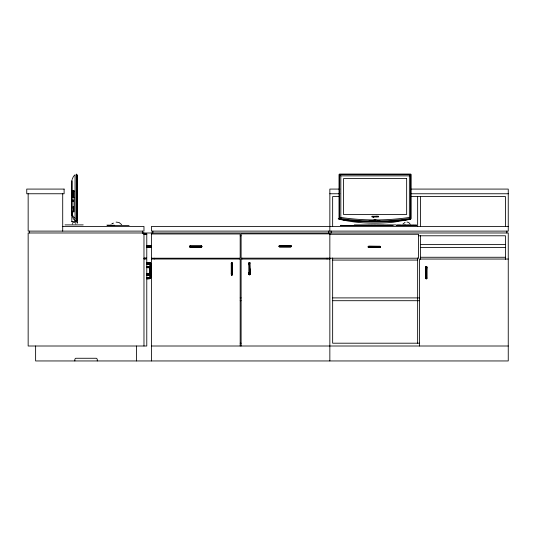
<?xml version="1.0" encoding="UTF-8"?>
<svg xmlns="http://www.w3.org/2000/svg" width="535" height="535" viewBox="0 0 535 535"><rect width="100%" height="100%" fill="white"/><g stroke="black" fill="none" stroke-linecap="round" stroke-linejoin="round"><path stroke-width="0.8" d="M76.418 219.297L77.368 222.794A142.437 1.003 56.1 0 1 77.368 223.021M146.777 278.387L146.777 278.849L149.639 278.748A2.481 2.481 0 0 0 151.271 277.003L151.331 268.67M146.857 246.361L146.857 245.939L150.957 245.939M146.777 267.687L149.258 267.747A1.271 1.271 0 0 1 150.094 268.644L150.094 276.702A1.271 1.271 0 0 1 149.258 277.591L146.777 277.658L146.777 278.113L148.971 278.113A1.732 1.732 0 0 0 150.542 276.816L150.602 276.374M150.281 276.354L150.281 268.67L150.268 276.742A1.444 1.444 0 0 1 149.312 277.759L146.777 277.832M150.549 268.67L150.495 276.802M151.191 268.67L151.124 276.963A2.334 2.334 0 0 1 149.593 278.601L146.777 278.708L149.024 278.675M232.036 273.933L232.444 274.716L231.668 275.124L231.247 273.632M231.394 274.95L231.394 272.689M231.668 275.124L231.989 262.759L232.458 263.508L232.036 263.962L231.989 275.137M232.277 274.99L232.277 273.786M232.277 272.689L232.277 262.912M232.444 274.716L232.444 273.652M248.889 272.395L248.889 262.952L249.638 262.484L249.919 274.709L249.042 274.676L248.889 273.352M249.042 274.676L249.042 272.409M249.317 274.843L249.317 262.498M249.638 274.856L249.638 273.579M249.638 272.422L249.638 262.484M249.919 274.709L249.919 273.505M249.919 272.415L249.919 268.67M250.092 274.435L250.092 273.372M250.092 272.395L249.919 262.632M425.72 268.945L425.72 278.434L426.181 278.862L426.923 278.387L426.923 268.951M425.72 267.968L426.181 266.483L426.923 266.952L426.923 267.988M425.893 268.931L425.893 278.708M425.893 267.834L425.893 266.631M426.181 266.483L426.181 278.862M426.502 266.497L426.502 278.849M426.769 267.854L426.769 266.671M369.076 220.942L375.095 220.848L369.076 220.942A239.045 239.045 0 0 1 345.082 219.129L339.598 218.327L339.671 174.651L410.519 174.651L410.405 218.541L409.362 217.437L409.362 175.868L410.439 174.805M192.032 247.157L189.972 247.143L189.564 246.361L190.019 245.939L201.454 245.939L201.909 246.361L201.501 247.143L199.441 247.157M231.247 274.669L231.428 274.074M248.889 274.388L249.076 273.793M278.996 246.414L279.464 245.665L290.9 245.665L291.368 246.414L290.625 246.882L279.417 246.869L278.996 246.414L291.368 246.414M368.862 247.464L368.12 246.989L368.588 246.247L380.311 246.394L380.345 247.277L379.469 247.31M425.72 266.905L426.127 267.687M426.923 266.952L426.736 267.547M73.529 206.751L73.161 206.751L73.529 206.63M150.141 272.348L150.094 272.977A1.271 1.271 0 0 1 149.258 273.873L146.777 274.107L149.312 274.04A1.411 1.411 0 0 0 150.235 273.01L150.315 272.355M150.268 273.024L150.315 272.636M150.542 273.091L150.602 272.375M151.124 272.964L151.191 272.415M151.124 273.245L151.191 264.925M151.345 272.422L151.271 273.278A2.481 2.481 0 0 1 151.044 273.86A2.468 2.468 0 0 0 151.258 273.278M410.465 219.297L393.272 222.246A218.842 218.688 -40.8 0 1 381.161 223.041A142.437 118.215 0.7 0 1 362.964 222.794C345.269 221.677 328.383 216.421 344.981 219.999A239.894 239.894 0 0 0 405.209 219.999L410.452 219.123A0.829 0.829 0 0 0 411.168 218.293L411.168 174.778A0.722 0.722 0 0 0 410.445 174.049L339.745 174.049A0.722 0.722 0 0 0 339.023 174.778L339.023 218.293A0.829 0.829 0 0 0 339.738 219.123L345.001 219.852A239.774 239.774 0 0 0 363.024 221.443L387.159 221.443A239.774 239.774 0 0 0 405.189 219.852L410.452 219.123M339.859 218.394L340.822 217.437L340.822 175.868L339.765 174.805M339.718 219.297L344.975 220.032M72.078 179.573L73.429 176.456L75.067 174.764L75.067 220.962M73.094 207.874C73.108 209.272 74.097 207.292 73.208 207.881M72.526 223.503L72.292 224.011M77.04 221.015L77.294 175.868A4.869 3.451 0 0 0 77.234 175.306L76.953 174.631L77.12 220.848M200.712 246.408L201.454 245.939M231.254 273.813L231.247 263.233L231.668 262.772M402.975 224.025L405.062 222.346M73.141 207.794L73.395 208.289L73.248 207.841M73.021 201.341L73.248 200.15C72.519 198.88 72.519 202.344 73.248 201.073M111.842 223.737L112.524 223.436M249.684 263.681L250.092 262.906M290.304 245.853L290.9 245.665M379.429 246.434L380.024 246.247M426.127 277.658L425.72 278.434M112.778 223.342L113.547 223.122M369.939 220.955L375.095 219.932L381.107 220.948A239.045 239.045 0 0 0 405.102 219.129L410.365 218.394M77.04 218.307L77.234 217.932A4.28 2.822 0 0 0 77.294 217.437M148.931 273.659L149.258 273.592A1.271 1.271 0 0 0 150.094 272.696L150.141 264.992M149.305 274.007L148.944 274.074A1.732 1.732 0 0 0 150.128 273.566M149.639 274.743L146.777 274.856M149.024 274.95L149.579 274.85A2.3 2.3 0 0 0 150.542 274.234M149.593 274.883L146.777 274.99M150.201 274.756A2.481 2.481 0 0 1 149.639 275.023L146.777 275.137L146.777 274.669L148.998 274.669A2.006 2.006 0 0 0 150.629 273.632M73.342 207.052C74.118 205.674 72.452 207.299 73.342 206.691M73.509 209.292C73.275 209.272 72.994 209.68 73.623 209.319M409.362 217.437L404.962 218.053A237.968 237.968 0 0 1 345.222 218.053L340.822 217.437M342.066 225.523L340.675 225.496A96.374 0.843 0 0 1 340.454 225.449A96.374 0.843 0 0 1 340.675 225.382L341.424 225.355M416.444 225.181L413.542 225.362M415.354 225.342L416.444 225.248L398.568 225.222M341.972 225.449L391.252 225.523M374.212 219.959L375.095 219.932M397.933 225.155L396.549 225.255L397.097 225.342M116.122 222.099L119.044 222.507L121.692 224.647M391.379 225.389L391.734 225.509M398.568 225.148L396.549 225.322L415.06 225.282M391.473 225.523L392.804 225.489A43.957 0.381 0 0 0 392.636 225.382L387.146 225.355M403.958 225.135L406.112 225.128M365.866 225.509L391.734 225.469M407.489 225.228L408.72 225.222M340.822 175.868L409.362 175.868M339.852 189.082L329.848 189.082L329.848 231.113M411.549 189.082L508.25 189.082L508.25 231.113L151.445 231.113L151.445 226.445L508.25 226.445M71.837 190.52L74.057 190.52L74.057 211.867L71.837 211.867M74.057 191.249L72.76 191.249L72.76 197.602L74.057 197.602M329.848 193.757L339.852 193.757M411.549 193.757L508.25 193.757M339.317 196.559L332.65 196.559L332.65 226.445M410.98 196.559L505.448 196.559L505.448 226.445M73.001 200.157L73.021 201.066M77.328 216.267L77.328 217.023M71.837 221.557L76.365 221.557L73.509 219.076L71.978 215.15M72.66 222.634L75.535 222.634M65.009 224.901L83.192 224.901M354.29 224.901L395.9 224.901M340.681 225.382L342.333 225.375M368.026 225.355L369.685 225.355M370.829 225.355L372.48 225.355M373.845 225.355L375.784 225.355M377.168 225.355L384.043 225.355M399.451 225.215L400.434 225.215M62.314 226.445L143.975 226.445L143.975 231.113L28.154 231.113L28.154 193.757M142.277 232.992L508.25 232.986L508.25 360.951L35.624 360.951L35.624 345.991M143.975 233.869L146.777 233.869L146.777 258.211L143.975 258.211M329.848 233.869L241.111 233.869L241.111 258.158L329.848 258.158M143.975 233.969L146.777 233.969M151.445 233.969L240.182 233.969L240.182 258.211L151.445 258.211M143.975 234.283L146.777 234.283M329.848 234.283L418.584 234.283L418.584 258.211L329.848 258.211M240.182 235.788L241.111 235.788M418.584 235.788L505.448 235.788L505.448 259.368M420.45 244.609L505.448 244.609M150.877 245.665L146.777 245.665L146.777 246.989L151.345 246.989M146.777 245.819L151.158 245.819M279.176 245.819L281.443 245.819M288.92 245.819L291.187 245.819M146.777 246.093L151.331 246.093M189.731 246.093L201.742 246.093M279.009 246.093L291.354 246.093M150.877 246.247L146.777 246.247L151.418 246.361M189.564 246.361L201.909 246.361M368.588 246.247L379.703 246.26M146.777 246.394L151.345 246.414M368.301 246.394L370.568 246.394M378.044 246.394L380.311 246.394M146.777 246.668L151.432 246.682M189.55 246.682L201.922 246.682M279.143 246.695L291.221 246.695M368.133 246.668L380.485 246.668M279.417 246.869L290.946 246.869M189.698 246.969L201.775 246.969M368.12 246.989L380.492 246.989M150.455 247.143L151.004 247.143M189.972 247.143L201.501 247.143M146.777 247.277L151.191 247.277M368.267 247.277L380.345 247.277M146.777 247.451L150.923 247.451M368.541 247.451L380.071 247.451M420.45 247.411L505.448 247.411M420.45 257.268L505.448 257.268M143.975 258.158L146.777 258.158M143.975 259.02L146.777 259.02L146.777 346.005L28.154 346.005L28.154 232.986L143.975 232.986L143.975 346.005M151.445 259.02L240.182 259.02L240.182 346.005M329.848 259.04L241.111 259.04L241.111 346.005M508.25 259.04L419.514 259.04L419.514 346.005M332.65 260.07L417.648 260.07M146.777 262.484L149.639 262.598A2.481 2.481 0 0 1 151.271 264.343L151.331 272.669M149.031 262.632L146.777 262.632L149.593 262.738A2.3 2.3 0 0 1 151.091 264.384M146.777 262.759L149.639 262.879A2.481 2.481 0 0 1 151.271 264.618L151.345 265.2M146.777 262.906L149.031 262.912M146.777 263.233L148.998 263.233A2.006 2.006 0 0 1 150.81 264.738L150.877 268.202M146.777 263.514L149.312 263.581M146.777 263.548L148.971 263.554A1.685 1.685 0 0 1 150.495 264.818L150.549 265.246M146.777 263.681L149.258 263.748A1.271 1.271 0 0 1 149.546 263.882A1.257 1.257 0 0 0 149.258 263.762M146.777 263.788L149.312 263.862M148.931 263.962L146.777 263.962L149.258 264.029A1.271 1.271 0 0 1 150.094 264.919M146.777 266.483L149.639 266.597A2.481 2.481 0 0 1 151.271 268.343L151.345 268.918M149.031 266.631L146.777 266.631L149.593 266.744A2.3 2.3 0 0 1 151.091 268.389M146.777 266.905L149.004 266.905A2.053 2.053 0 0 1 150.857 268.45L150.857 276.896A2.053 2.053 0 0 1 149.004 278.441L146.777 278.434M146.777 267.226L148.971 267.226A1.685 1.685 0 0 1 150.495 268.543L150.549 268.971M146.777 267.513L149.312 267.587A1.411 1.411 0 0 1 150.235 268.61M146.777 267.547L148.944 267.547M146.777 273.646L148.931 273.646M146.777 273.793L149.305 273.726A1.411 1.411 0 0 0 150.235 272.736M146.777 274.348L148.971 274.348A1.685 1.685 0 0 0 150.495 273.084M240.182 297.901L241.111 297.901M332.65 297.901L419.514 297.901M240.182 300.703L241.111 300.703M332.65 300.703L419.514 300.703M240.182 343.202L241.111 343.202M419.514 343.202L332.65 343.202L332.65 257.97M151.445 346.005L508.25 346.005M414.184 225.228L397.859 225.282M342.627 225.529L347.268 225.536A122.609 1.07 0 0 0 363.599 225.536M110.631 225.128L111.247 225.135M106.826 225.148L114.691 225.282M107.588 225.355L129.075 225.543M389.828 225.355L390.309 225.362M415.896 225.235L416.357 225.242M72.078 214.207L73.429 216.922L75.067 218.273M279.464 245.665L280.059 245.853M190.019 245.939L190.761 246.408M407.001 222.078L408.666 222.413L410.191 224.225M149.044 262.498L149.633 262.611A2.468 2.468 0 0 1 151.258 264.343M149.024 262.946L149.579 263.053A2.3 2.3 0 0 1 151.091 264.664M148.931 267.701L149.258 267.761A1.257 1.257 0 0 1 150.088 268.644L150.128 268.998L150.094 268.644M75.716 221.403L76.365 221.751L76.365 174.056M426.736 277.792L426.923 278.387M249.076 263.548L248.889 262.952M231.428 263.829L231.247 263.233M75.91 224.011L75.676 223.503M373.45 217.023L372.801 216.113L372.467 217.023L372.955 216.347L373.156 217.023L373.764 217.023L373.764 216.327L373.938 217.023L374.319 216.327L374.547 217.023L374.547 216.113L374.039 216.668L373.53 216.113L373.53 217.023M76.853 221.483L77.1 222.246M151.124 264.377L151.191 265.206M151.124 268.376L151.191 268.931M150.542 264.524L150.602 265.246M150.268 264.598L150.281 272.669M150.235 264.604L150.315 265.266M150.141 265.273L150.094 264.638A1.271 1.271 0 0 0 149.793 264.089A1.257 1.257 0 0 1 150.088 264.644M150.542 268.53L150.602 268.965M150.268 268.597L150.315 268.985M71.871 214.274L71.978 215.331M71.837 212.669L71.924 213.452M71.877 213.024L71.924 214.174L71.924 180.442L71.837 213.291M71.871 214.455L71.837 213.391L71.837 221.751M71.837 212.402L71.837 214.468M506.846 231.113L506.846 232.986M426.91 267.808L426.91 268.971M426.736 267.767L426.769 278.675M425.86 267.741L425.86 268.985M425.706 267.774L425.706 268.965M420.45 196.559L420.45 226.445M420.45 235.788L420.45 259.368M417.648 196.559L417.648 226.445M417.648 257.97L417.648 343.202M331.245 231.113L331.245 232.986M329.848 232.986L329.848 360.951M328.443 231.113L328.443 232.986M327.046 258.158L327.046 259.04M250.106 272.375L250.106 273.566M249.684 272.348L249.684 273.592M249.042 262.665L249.042 264.932M248.902 272.368L248.902 273.539M242.047 258.158L242.047 259.04M239.245 258.211L239.245 259.02M232.444 263.187L232.458 273.846M232.31 272.636L232.31 273.88M232.036 272.623L232.036 273.873M231.989 262.759L231.989 268.951M231.394 262.946L231.394 265.213M154.247 258.211L154.247 259.02M152.843 231.113L152.843 232.986M151.445 232.986L151.445 360.951M150.549 264.965L150.549 272.669M142.571 231.113L142.571 232.986M136.499 346.005L136.499 360.951M97.27 360.951L97.27 360.135A1.645 1.645 0 0 0 96.333 358.269L75.789 358.269A1.645 1.645 0 0 0 74.853 360.135L74.853 360.951M76.833 178.59L76.833 214.482M76.525 219.263L76.525 221.891M73.623 191.249L73.623 197.602M73.342 208.055L73.342 208.416M73.342 209.412L73.342 209.78M62.709 193.757L62.709 231.113M29.552 231.113L29.552 232.986M149.305 263.895A1.411 1.411 0 0 1 150.235 264.885M149.258 264.043A1.257 1.257 0 0 1 150.088 264.925M149.633 262.886A2.468 2.468 0 0 1 151.258 264.624M150.669 274.355A2.468 2.468 0 0 1 149.633 275.01M150.088 272.977A1.257 1.257 0 0 1 149.258 273.86M149.305 263.615A1.411 1.411 0 0 1 149.619 263.768M149.894 263.996A1.411 1.411 0 0 1 150.101 264.277M149.492 263.046A2.006 2.006 0 0 1 150.335 263.581M150.629 263.989A2.006 2.006 0 0 1 150.81 264.457M149.392 263.354A1.685 1.685 0 0 1 149.773 263.534M150.542 272.817A1.732 1.732 0 0 1 150.382 273.218M150.088 272.696A1.257 1.257 0 0 1 149.258 273.579M151.271 272.997A2.481 2.481 0 0 1 151.044 273.579A2.468 2.468 0 0 0 151.258 272.997M149.947 274.08A2.006 2.006 0 0 1 149.492 274.294M77.455 220.46A218.842 5.343 -88.4 0 1 77.234 218.28M150.088 276.695A1.257 1.257 0 0 1 149.258 277.585M151.258 276.996A2.468 2.468 0 0 1 149.633 278.735M149.633 266.611A2.468 2.468 0 0 1 151.258 268.343M377.703 216.494L378.171 217.036L378.619 216.501C377.282 217.498 379.154 215.284 377.703 216.494M376.5 216.655L375.764 216.956L375.637 216.113L376.072 216.822L376.5 216.113L376.5 216.655M73.134 210.71L73.496 210.971L73.134 210.71M372.413 216.728C371.364 217.591 371.945 215.144 372.413 216.728M375.496 216.728C374.413 217.611 375.088 215.144 375.496 216.728M406.66 178.59L343.523 178.59L343.523 214.482L406.66 214.482L406.66 178.59M64.113 189.082L26.75 189.082L26.75 193.757L64.113 193.757L64.113 189.082M376.948 216.113L376.687 217.023L376.948 216.521C377.79 218.22 377.476 214.963 377.289 216.615L376.948 216.113"/></g></svg>
